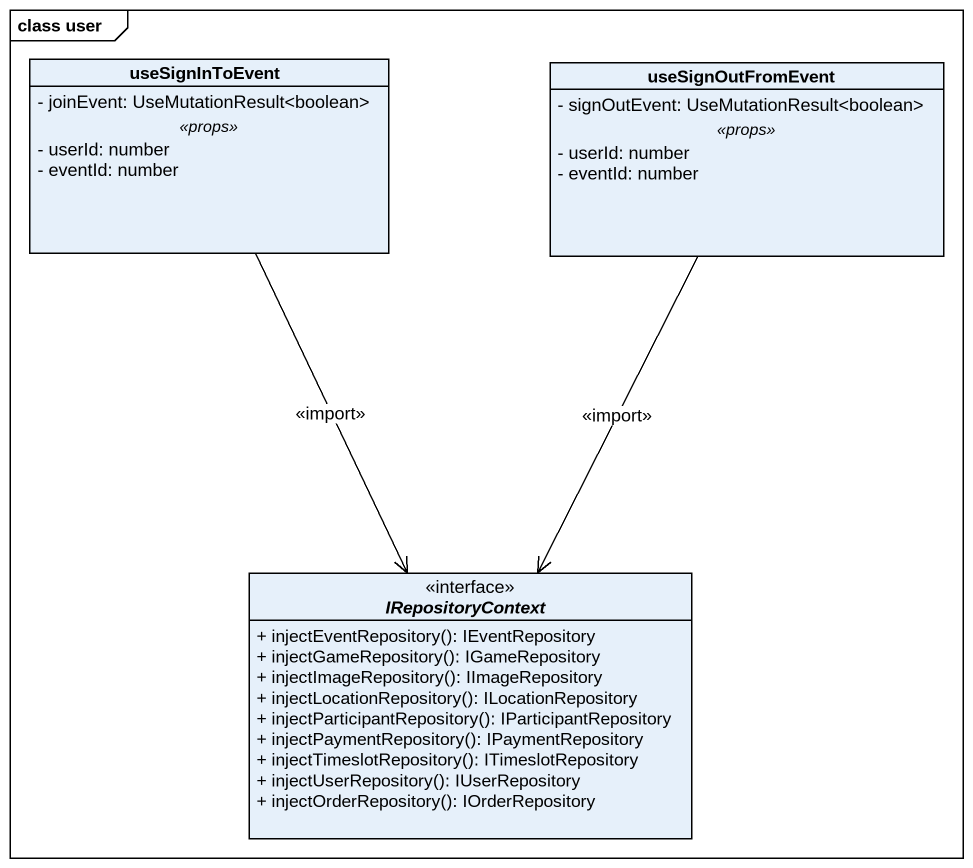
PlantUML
@startuml
mainframe class user
hide circle
hide empty members
skinparam classAttributeIconSize 0
class useSignInToEvent {
  - joinEvent: UseMutationResult<boolean>
  .. <<props>> ..
  - userId: number
  - eventId: number
}
class useSignOutFromEvent {
  - signOutEvent: UseMutationResult<boolean>
  .. <<props>> ..
  - userId: number
  - eventId: number
}
interface IRepositoryContext {
  + injectEventRepository(): IEventRepository
  + injectGameRepository(): IGameRepository
  + injectImageRepository(): IImageRepository
  + injectLocationRepository(): ILocationRepository
  + injectParticipantRepository(): IParticipantRepository
  + injectPaymentRepository(): IPaymentRepository
  + injectTimeslotRepository(): ITimeslotRepository
  + injectUserRepository(): IUserRepository
  + injectOrderRepository(): IOrderRepository
}
useSignInToEvent --> IRepositoryContext : <<import>>
useSignOutFromEvent --> IRepositoryContext : <<import>>
@enduml
